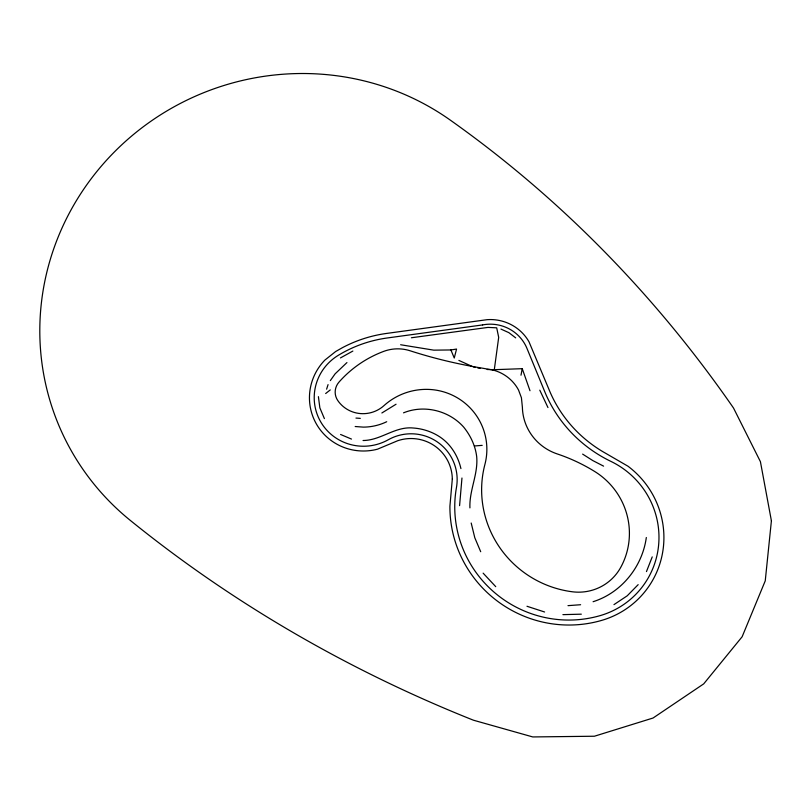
<?xml version="1.0" encoding="UTF-8"?>
<svg xmlns="http://www.w3.org/2000/svg" width="812" height="812" viewBox="0 0 812 812"><rect width="100%" height="100%" fill="white"/><g stroke="black" fill="none" stroke-linecap="round" stroke-linejoin="round"><path stroke-width="1.22" d="M469.925 507.886C469.163 490.387 478.278 474.198 476.695 456.699C475.375 445.737 470.564 435.608 463.652 427.071C448.955 410.507 424.077 404.417 403.523 412.841M461.967 478.014L459.582 505.653M487.139 369.49L494.305 369.683L498.69 337.376L496.7 327.825L487.961 327.409L411.379 337.762M520.999 375.205L522.248 368.678L494.305 369.683M646.322 537.503C642.322 566.776 621.444 592.78 593.095 601.712M326.607 389.181L328.068 384.614M646.464 571.587L652.229 556.9M330.322 380.605L335.123 373.835L346.937 362.578M638.171 584.65L627.229 595.805L613.973 604.625M325.653 393.536L330.261 389.922M381.863 412.983L396.063 404.224M340.441 357.93L352.865 351.058M450.904 349.952L456.557 349.058L454.253 358.011L450.904 349.952L433.781 350.155L400.631 344.745M363.055 440.51C380.869 440.459 395.068 426.127 413.318 428.015A46.172 37.9 12.8 0 1 440.246 437.171C450.954 444.468 458.049 456.07 460.922 468.595M474.431 445.971L482.186 445.362M567.994 605.65L580.61 604.727M562.909 614.643L581.321 614.176M355.96 418.078L360.305 418.363M355.189 426.513L363.299 427.122A53.267 52.232 -6.2 0 0 386.715 421.722M477.771 367.948L480.095 368.323M473.203 366.841L475.477 367.46M526.988 606.27L544.598 611.994M500.933 329.073L508.88 332.666L515.701 337.883M472.087 366.415L458.881 360.406M340.583 434.471L351.484 439.079M603.59 466.139L592.821 460.587L582.63 454.111M483.13 573.15L495.736 586.66M547.968 407.563L539.797 390.176M480.704 551.713L474.807 537.788L471.193 523.019M324.394 418.616L319.857 407.868L318.405 396.652M529.992 390.734L522.248 368.678M452.314 479.009L449.909 506.221A117.801 115.771 31.5 0 0 601.865 620.338A88.863 87.26 37.1 0 0 662.693 552.099A88.863 87.26 37.1 0 0 627.981 466.22L605.874 453.411A128.255 123.515 17.4 0 1 549.237 390.075L528.988 341.771A44.213 43.229 1.9 0 0 487.2 319.664L386.461 333.448A130.884 129.676 -17 0 0 342.593 347.587L335.66 351.515L324.881 360.092A54.739 53.744 -20.4 0 0 316.781 424.656A54.739 53.744 -20.4 0 0 377.468 449.198L397.738 440.713A41.442 41.158 -16.2 0 1 452.314 479.009M771.4 520.827L765.249 580.844L742.127 636.77L703.71 683.866L653.051 718.021L594.404 736.23L532.773 736.941L473.406 720.193A1260.904 1101.529 4.6 0 1 130.448 520.522A258.094 250.238 -23.9 0 1 95.877 172.712A258.094 250.238 -23.9 0 1 450.67 120.379A1364.038 1213.859 -72.9 0 1 733.53 408.05L760.418 461.673L771.4 520.827M482.622 324.922L387.131 337.995A126.215 125.048 -17 0 0 338.289 355.321A49.958 49.035 -20.4 0 0 320.943 422.26A49.958 49.035 -20.4 0 0 388.298 439.739A46.274 45.949 -16.2 0 1 456.445 487.596A112.878 110.929 31.5 0 0 600.342 615.567A83.92 82.408 37 0 0 658.786 542.995A83.92 82.408 37 0 0 610.878 461.378A133.026 128.113 17.4 0 1 544.822 391.861L526.968 348.409A39.443 38.57 1.9 0 0 482.622 324.922M492.884 370.008L482.074 368.12A466.626 431.578 -2.3 0 1 410.07 350.764A39.646 38.925 -13.8 0 0 383.69 351.383A111.122 110.036 -9.6 0 0 338.98 382.127A15.347 15.042 -22.2 0 0 337.721 400.448A30.846 30.237 -19.5 0 0 384.005 405.604A62.717 62.088 -8.3 0 1 426.056 389.364A60.727 60.108 -8.3 0 1 484.896 464.484A102.657 100.627 29 0 0 572.227 591.765A49.268 48.365 38.5 0 0 620.713 567.405A72.501 71.354 36.4 0 0 594.678 471.478A179.645 177.107 61.5 0 0 557.255 453.938A50.811 49.623 16.2 0 1 522.39 407.269L521.426 397.768L518.523 389.993A40.397 39.727 3.8 0 0 492.884 370.008"/></g></svg>
